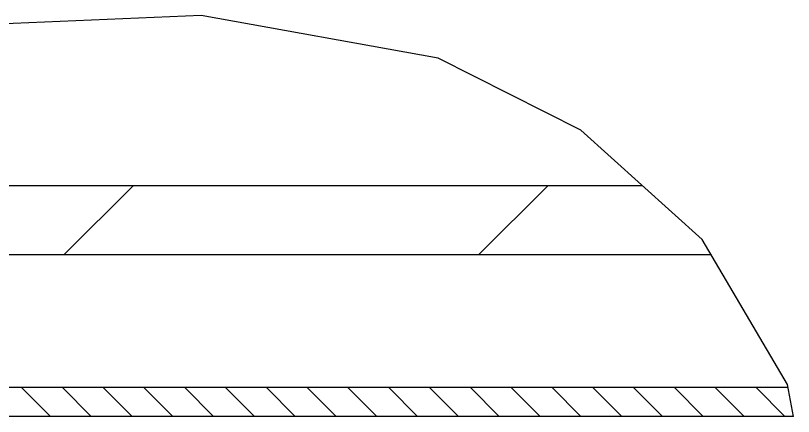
# Model space of a CAD drawing. Header units: millimetres. Extents: x 0 to 1189, y 0 to 841.
# Drawn here: x 776.1 to 843.5, y 131.2 to 165.9 of the extents above; entities that cross this region are included whole.
import ezdxf

# ---------------------------------------------------------------- set-up
doc = ezdxf.new("R2010")
doc.units = ezdxf.units.MM
doc.header["$LTSCALE"] = 65.395
doc.layers.get('0').update_dxf_attribs({"linetype": 'CONTINUOUS'})

msp = doc.modelspace()

# ---------------------------------------------------------------- linework, layer by layer
at = {"color": 7, "linetype": 'CONTINUOUS'}
for p, q in [((792.1586312, 165.9238813), (770.6027605, 165.008655)), ((812.6877686, 162.2160851), (792.1586312, 165.9238813)), ((825.0328019, 155.9783435), (812.6877686, 162.2160851)), ((835.5574937, 146.5188772), (825.0328019, 155.9783435)), ((830.3922844, 151.1613051), (703.5260449, 151.1613051)), ((842.9479852, 133.9293608), (835.5574937, 146.5188772)), ((836.3544365, 145.1613051), (767.9132462, 145.1613051)), ((842.9975268, 133.6613051), (769.9791642, 133.6613051)), ((843.4595722, 131.1613051), (842.9479852, 133.9293608)), ((843.4595722, 131.1613051), (769.9791642, 131.1613051))]:
    msp.add_line(p, q, dxfattribs=at)
at = {"color": 2, "linetype": 'CONTINUOUS'}
for p, q in [((780.2538224, 145.1613051), (786.2538224, 151.1613051)), ((816.1769181, 145.1613051), (822.1769181, 151.1613051)), ((779.0826798, 131.1613051), (776.5826798, 133.6613051)), ((782.6182023, 131.1613051), (780.1182023, 133.6613051)), ((786.1537248, 131.1613051), (783.6537248, 133.6613051)), ((789.6892472, 131.1613051), (787.1892472, 133.6613051)), ((793.2247697, 131.1613051), (790.7247697, 133.6613051)), ((796.7602921, 131.1613051), (794.2602921, 133.6613051)), ((800.2958146, 131.1613051), (797.7958146, 133.6613051)), ((803.8314591, 131.1613051), (801.3314591, 133.6613051)), ((807.3669816, 131.1613051), (804.8669816, 133.6613051)), ((810.9025041, 131.1613051), (808.4025041, 133.6613051)), ((814.4380265, 131.1613051), (811.9380265, 133.6613051)), ((817.973549, 131.1613051), (815.473549, 133.6613051)), ((821.5090714, 131.1613051), (819.0090714, 133.6613051)), ((825.0445939, 131.1613051), (822.5445939, 133.6613051)), ((828.5801164, 131.1613051), (826.0801164, 133.6613051)), ((832.1156388, 131.1613051), (829.6156388, 133.6613051)), ((835.6511613, 131.1613051), (833.1511613, 133.6613051)), ((839.1868058, 131.1613051), (836.6868058, 133.6613051)), ((842.7223283, 131.1613051), (840.2223283, 133.6613051))]:
    msp.add_line(p, q, dxfattribs=at)

doc.saveas('drawing.dxf')
